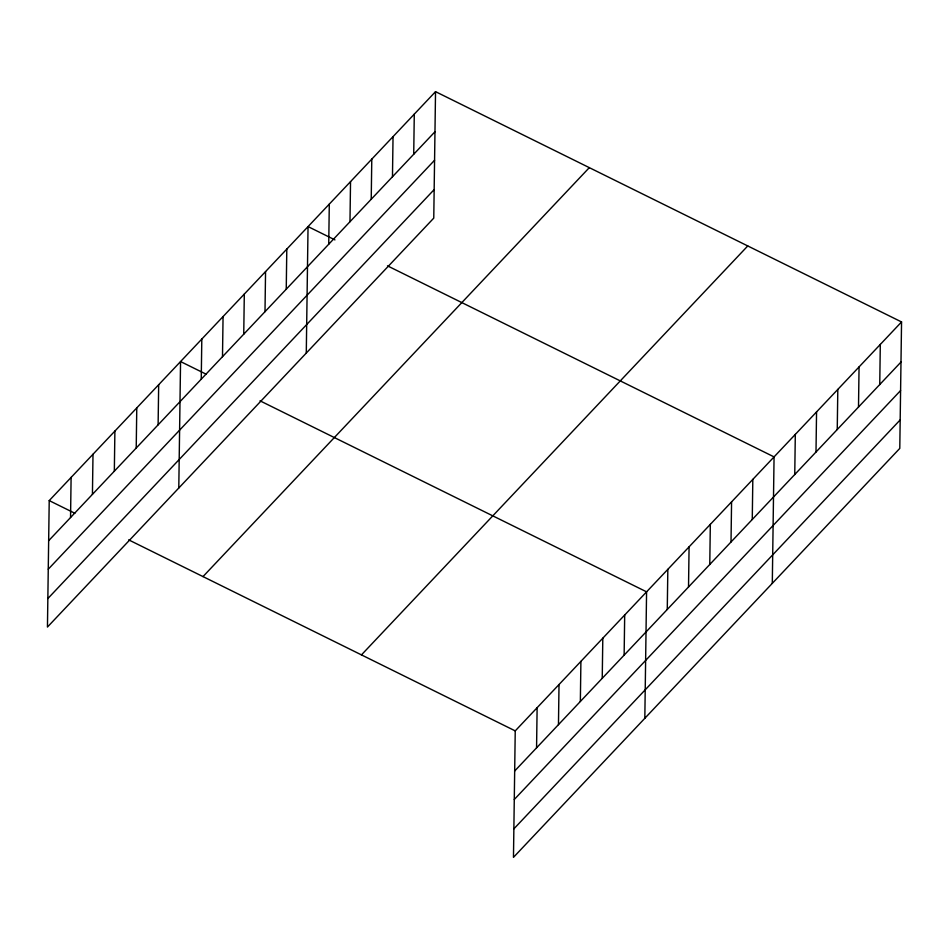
<?xml version="1.0" encoding="UTF-8"?>
<svg xmlns="http://www.w3.org/2000/svg" width="949" height="949" viewBox="0 0 949 949"><rect width="100%" height="100%" fill="white"/><g stroke="black" fill="none" stroke-linecap="round" stroke-linejoin="round"><path stroke-width="1.42" d="M435.532 91.65L49.218 500.598L47.45 627.052L433.764 218.116L435.532 91.65L901.55 321.948L899.782 448.403L513.468 857.35L515.236 730.884L901.55 321.948M70.546 517.525L71.104 477.418M92.433 494.358L93.002 454.251M114.331 471.178L114.888 431.071M136.217 448.011L136.775 407.904M158.115 424.832L158.673 384.725M178.792 488.011L180.559 361.557L206.194 374.214M201.247 379.173L201.805 339.054M222.493 356.682L223.062 316.563M243.739 334.19L244.308 294.071M264.996 311.699L265.554 271.58M286.242 289.208L286.8 249.089M306.278 353.064L308.045 226.597L334.961 239.895M328.734 244.213L329.291 204.106M349.979 221.722L350.537 181.615M371.225 199.231L371.783 159.124M392.471 176.739L393.04 136.632M413.717 154.248L414.286 114.141M536.565 747.824L537.122 707.717M558.463 724.656L559.02 684.537M580.349 701.477L580.907 661.37M602.235 678.31L602.805 638.191M624.134 655.13L624.691 615.023M644.822 718.31L646.577 591.844L260.014 400.822M667.266 609.472L667.835 569.353M688.523 586.98L689.081 546.861M709.769 564.489L710.327 524.37M731.015 541.986L731.572 501.879M752.26 519.494L752.818 479.387M772.296 583.362L774.064 456.896L387.5 265.862M794.752 474.512L795.309 434.405M815.998 452.021L816.555 411.913M837.243 429.529L837.813 389.422M858.501 407.038L859.059 366.931M879.747 384.547L880.304 344.44M48.66 540.705L434.974 131.757M48.257 569.198L434.571 160.251M47.853 598.558L434.156 189.61M203.003 576.589L589.317 167.641M361.45 654.893L747.765 245.945M514.678 771.003L900.992 362.055M514.275 799.497L900.589 390.549M513.872 828.857L900.186 419.909M49.218 500.598L74.852 513.255M128.673 539.862L515.236 730.884"/></g></svg>
